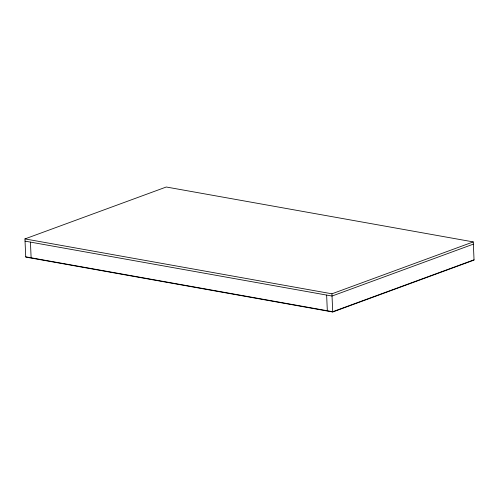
<?xml version="1.0" encoding="UTF-8"?>
<svg xmlns="http://www.w3.org/2000/svg" width="499" height="499" viewBox="0 0 499 499"><rect width="100%" height="100%" fill="white"/><g stroke="black" fill="none" stroke-linecap="round" stroke-linejoin="round"><path stroke-width="0.75" d="M24.95 238.909L166.273 187.006L473.258 241.909L474.05 260.091L332.727 311.994L25.742 257.091L24.95 238.909L331.935 293.805L473.258 241.909M473.351 244.142L332.035 296.044L25.05 241.148M474.038 259.811L332.714 311.713L25.73 256.817M331.935 293.805L332.727 311.994M326.639 295.084L327.325 310.746M30.439 242.109L31.119 257.777"/></g></svg>
